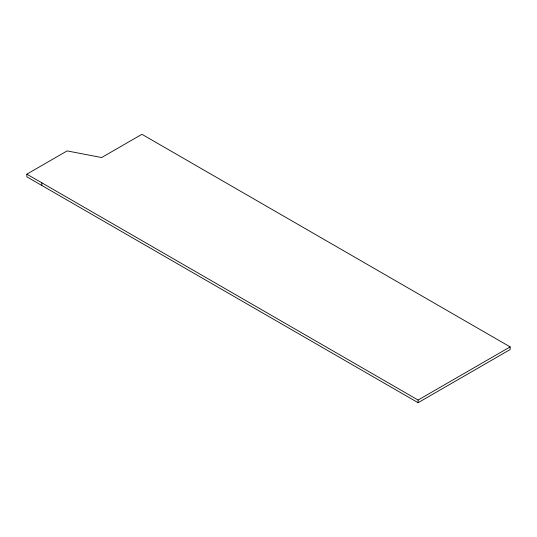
<?xml version="1.0" encoding="UTF-8"?>
<svg xmlns="http://www.w3.org/2000/svg" width="537" height="537" viewBox="0 0 537 537"><rect width="100%" height="100%" fill="white"/><g stroke="black" fill="none" stroke-linecap="round" stroke-linejoin="round"><path stroke-width="0.81" d="M26.85 174.163L67.125 150.91L101.647 157.549L141.922 134.297L510.15 346.895L510.15 349.553L418.095 402.703L26.85 176.821L26.85 174.163L418.095 400.045L510.15 346.895M418.095 400.045L418.095 402.703M41.812 182.795L41.812 185.453"/></g></svg>
